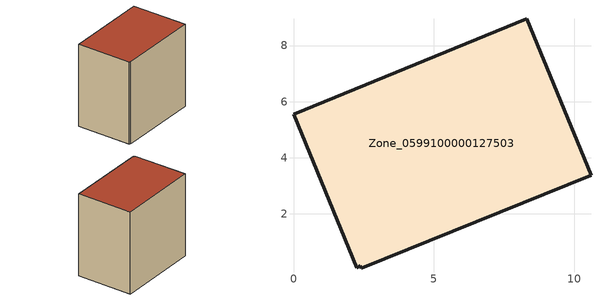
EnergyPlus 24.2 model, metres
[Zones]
Zone_0599100000127503
 floor ground (C_G): 2.38,0.14 2.25,0.09 0,5.55 8.31,8.96 10.6,3.38 2.42,0.06 z0
 wall outside (C_F): 10.6,3.38 8.31,8.96 0,5.55 2.25,0.09 2.38,0.14 2.42,0.06 10.6,3.38 z0:8.94
 roof outside (C_R): 2.25,0.09 2.38,0.14 2.42,0.06 10.6,3.38 8.31,8.96 0,5.55 z8.94
[BUILDING]
Pand.0599100000127503: North Axis=0; Terrain=City; Loads Convergence Tolerance Value=0.04; Temperature Convergence Tolerance Value=0.4; Solar Distribution=FullExterior; Maximum Number of Warmup Days=25; Minimum Number of Warmup Days=1
[Site:Location]
Rotterdam.The.Hague.AP_ZH_NLD Design_Conditions: Latitude=51.96; Longitude=4.45; Time Zone=1; Elevation=-4.5
[SITE:GROUNDTEMPERATURE:BUILDINGSURFACE]
18, 18, 18, 18, 18, 18, 18, 18, 18, 18, 18, 18
[MATERIAL] Thermal Absorptance=0.9; Solar Absorptance=0.7; Visible Absorptance=0.7
Name | Roughness | Thickness | Conductivity | Density | Specific Heat
G.TI.1992-2005 | MediumSmooth | 0.15 | 0.06 | 540 | 1210
F.TI.1992-2005 | Rough | 0.3 | 0.12 | 1920 | 840
R.TI.1992-2005 | MediumRough | 0.2 | 0.08 | 1500 | 1000
[CONSTRUCTION]
C_G: G.TI.1992-2005
C_F: F.TI.1992-2005
C_R: R.TI.1992-2005
[ZONE]
Zone_0599100000127503: Type=1; Multiplier=1; Ceiling Height=Autocalculate; Volume=Autocalculate; Floor Area=autocalculate; Part of Total Floor Area=Yes
[ZONEINFILTRATION:DESIGNFLOWRATE]
Infil_Zone_0599100000127503: Zone or ZoneList or Space or SpaceList=Zone_0599100000127503; Schedule=AlwaysOn; Design Flow Rate Calculation Method=Flow/Area; Flow Rate per Floor Area=0.0015; Constant Term Coefficient=1; Temperature Term Coefficient=0; Velocity Term Coefficient=0; Velocity Squared Term Coefficient=0
[HVACTEMPLATE:ZONE:IDEALLOADSAIRSYSTEM]
Zone_0599100000127503: Maximum Heating Supply Air Temperature=50; Minimum Cooling Supply Air Temperature=13; Maximum Heating Supply Air Humidity Ratio=0.0156; Minimum Cooling Supply Air Humidity Ratio=0.0077; Heating Limit=NoLimit; Cooling Limit=NoLimit; Dehumidification Control Type=ConstantSensibleHeatRatio; Cooling Sensible Heat Ratio=0.7; Dehumidification Setpoint=60; Humidification Control Type=None; Humidification Setpoint=30; Outdoor Air Method=None; Outdoor Air Flow Rate per Person=0.00944; Outdoor Air Flow Rate per Zone Floor Area=0; Outdoor Air Flow Rate per Zone=0; Demand Controlled Ventilation Type=None; Outdoor Air Economizer Type=NoEconomizer; Heat Recovery Type=None; Sensible Heat Recovery Effectiveness=0.7; Latent Heat Recovery Effectiveness=0.65
[ZONECONTROL:THERMOSTAT]
ThermostatControl_Zone_0599100000127503: Zone or ZoneList=Zone_0599100000127503; Control Type Schedule=DualSetpointControlType; Control 1=Thermostat_Zone_0599100000127503; Temperature Difference Between Cutout And Setpoint=0
[THERMOSTATSETPOINT:DUALSETPOINT]
Thermostat_Zone_0599100000127503: Heating Setpoint Temperature Schedule=HeatingSetpoint_Zone_0599100000127503; Cooling Setpoint Temperature Schedule=CoolingSetpoint_Zone_0599100000127503
[SCHEDULE:COMPACT]
HeatingSetpoint_Zone_0599100000127503: Through: 12/31, For: AllDays, Until: 24:00, 21
CoolingSetpoint_Zone_0599100000127503: Through: 12/31, For: AllDays, Until: 24:00, 24
DualSetpointControlType: Through: 12/31, For: AllDays, Until: 24:00, 4
AlwaysOn: Through: 12/31, For: AllDays, Until: 24:00, 1
